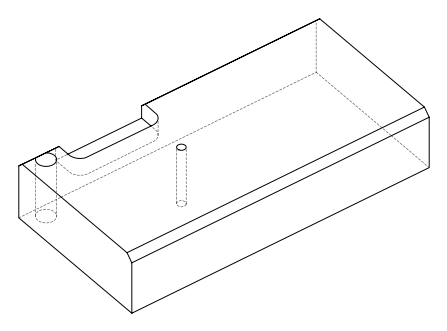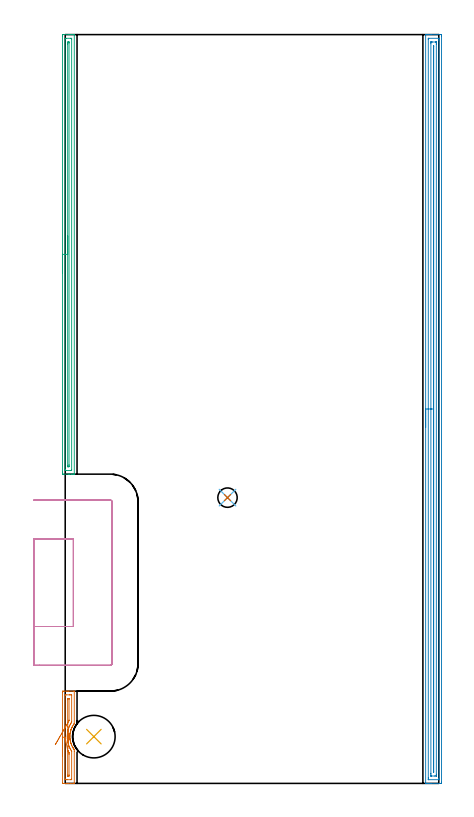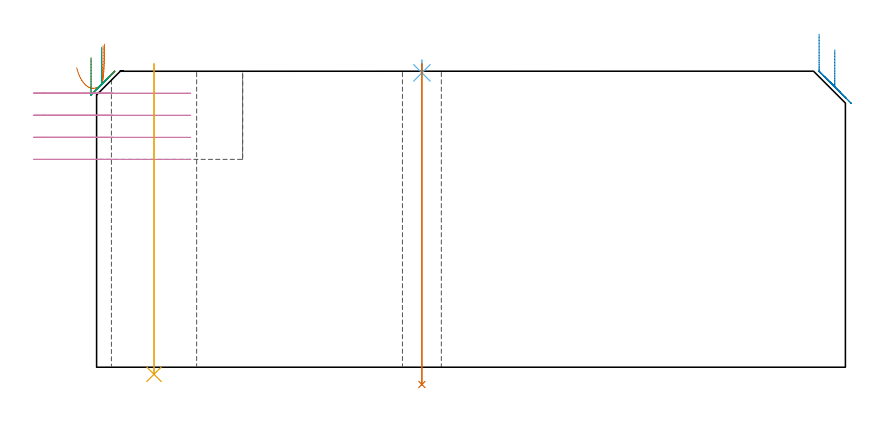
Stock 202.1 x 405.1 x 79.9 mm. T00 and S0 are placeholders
(PLAN: 7 operations, 4 tool changes, 24.4 min)
(1 AREA_MILL | FG_CHAMFER_SURFACE | UGT0205_001 | 1.41 min | 1105 mm3)
(2 AREA_MILL_1 | FG_CHAMFER_SURFACE_1 | UGT0205_001 | 13.12 min | 14978 mm3)
(3 AREA_MILL_2 | FG_CHAMFER_SURFACE_2 | UGT0205_001 | 5.87 min | 4950 mm3)
(4 MILL_SLOT | SLOT_PARTIAL_RECTANGULAR | UGT0201_006 | Follow Part, ap 7, ae 75% | 3.32 min | 107654 mm3)
(5 INDEXABLE_INSERT_DRILL_THROUGH_HOLE_FROM_SOLID | STEP1HOLE | NXT0302_017 | 0.34 min | 33136 mm3)
(6 SPOT_DRILL | STEP1HOLE_1 | NXT0321_9005460120000 | 0.03 min | 8 mm3)
(7 DRILL_THROUGH_HOLE_INTO_CENTER | STEP1HOLE_1 | UGT0301_500 | 0.35 min | 6880 mm3)
(TOOL UGT0205_001 | Chamfer Mill 20 x 3 x 45 deg. | D20 FL50 Z2)
(TOOL UGT0201_006 | End Mill 28 mm | D28 FL25 Z2)
(TOOL NXT0302_017 | Index. Insert Drill 23mm [880-D2300L25-05] | D23 PA176 FL115 Z2)
(TOOL NXT0321_9005460120000 | NC Spot Drill, 142deg, 12mm, Carbide, Uncoated | D12 PA142 FL30 Z2)
(TOOL UGT0301_500 | Carbide Drill 10.5 mm | D10.5 PA118 FL87 Z2)
(OP 1 AREA_MILL)
G17 G21 G94 G90
T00 M6
G54
G17 G0 G90 X-1.5 Y14.95 S1061 M3
G43 Z89.9 H0
Z83.5
G94 G1 Y14.988 Z82.628 F250.
Y15.102 Z81.763
Y15.291 Z80.912
Y15.553 Z80.08
Y15.887 Z79.274
Y16.29 Z78.5
Y16.758 Z77.764
Y17.29 Z77.072
Y17.879 Z76.429
Y18.522 Z75.839
Y19.214 Z75.308
Y19.95 Z74.84
Y20.724 Z74.437
Y21.53 Z74.103
Y22.362 Z73.841
Y23.214 Z73.652
Y24.078 Z73.538
Y24.95 Z73.5
Y49.361
X-1.497 Y49.895 Z73.499
X-1.495 Y49.897 Z73.5
X-0.963 Y49.9 Z74.032
X-0.614 Z74.381
X0.812 Z75.806
X1.51 Z76.508
X1.7 Z76.697
X4.671 Z79.669
X4.881 Y49.894 Z79.874
X4.897 Y49.891 Z79.889
X4.9 Y49.805 Z79.9
Y32.495
X4.898 Y32.336 Z79.886
X4.78 Y32.165 Z79.776
X4.669 Y32.013 Z79.667
X4.659 Y31.998 Z79.656
X4.378 Y31.59 Z79.376
X4.083 Y31.114 Z79.08
X3.855 Y30.704 Z78.853
X3.771 Y30.538 Z78.77
X3.691 Y30.378 Z78.69
X3.641 Y30.276 Z78.639
X3.635 Y30.264 Z78.633
X3.434 Y29.819 Z78.431
X3.383 Y29.694 Z78.381
X3.262 Y29.388 Z78.256
X3.201 Y29.241 Z78.199
X3.179 Y29.181 Z78.179
X3.169 Y29.15 Z78.169
X3.101 Y28.945 Z78.094
X3.097 Y28.934 Z78.091
X2.964 Y28.501 Z77.957
X2.962 Y28.492 Z77.954
X2.915 Y28.326 Z77.912
X2.883 Y28.211 Z77.881
X2.844 Y28.057 Z77.838
X2.841 Y28.048 Z77.836
X2.74 Y27.607 Z77.738
X2.665 Y27.205 Z77.664
X2.657 Y27.163 Z77.656
X2.631 Y26.984 Z77.63
X2.593 Y26.721 Z77.592
X2.549 Y26.278 Z77.543
X2.519 Y25.863 Z77.518
X2.517 Y25.835 Z77.517
X2.507 Y25.394 Z77.504
X2.509 Y25.243
Y25.152 Z77.507
X2.511 Y24.95 Z77.51
X2.534 Y24.507 Z77.533
X2.539 Y24.451 Z77.538
X2.575 Y24.064 Z77.571
X2.588 Y23.954 Z77.586
X2.618 Y23.72 Z77.616
X2.631 Y23.622 Z77.628
X2.705 Y23.179 Z77.703
X2.739 Y23.013 Z77.738
X2.796 Y22.737 Z77.795
X2.907 Y22.293 Z77.906
X3. Y21.969 Z78.
X3.034 Y21.852 Z78.033
X3.114 Y21.603 Z78.113
X3.2 Y21.357 Z78.2
X3.361 Y20.955 Z78.356
X3.419 Y20.818 Z78.418
X3.554 Y20.512 Z78.55
X3.765 Y20.068 Z78.764
X3.917 Y19.78 Z78.915
X4.005 Y19.624 Z79.002
X4.083 Y19.484 Z79.08
X4.261 Y19.196 Z79.257
X4.272 Y19.18 Z79.267
X4.363 Y19.042 Z79.36
X4.475 Y18.874 Z79.473
X4.559 Y18.749 Z79.555
X4.569 Y18.736 Z79.565
X4.659 Y18.61 Z79.654
X4.879 Y18.292 Z79.879
X4.893 Y18.268 Z79.893
X4.9 Y17.405 Z79.9
Y0.095
X4.897 Y0.009 Z79.889
X4.881 Y0.006 Z79.874
X4.67 Y0. Z79.669
X2.967 Z77.966
X1.7 Z76.697
X1.51 Z76.508
X0.812 Z75.806
X-1.206 Y0.001 Z73.789
X-1.495 Y0.003 Z73.5
X-1.497 Y0.005 Z73.499
X-1.5 Y0.539 Z73.5
Y24.95
X-0.086 Z74.914
Y47.596
X-0.075 Y47.89 Z74.925
X0.5 Y47.898 Z75.5
X2.274 Y47.9 Z77.274
X2.588 Y47.899 Z77.588
X3.164 Y47.897 Z78.164
X3.475 Y47.89 Z78.475
X3.485 Y47.586 Z78.485
X3.486 Y47.576 Z78.486
X3.485 Y33.373 Z78.485
X3.475 Y33.162 Z78.475
X3.22 Y32.75 Z78.22
X3.066 Y32.495 Z78.066
X2.891 Y32.192 Z77.891
X2.574 Y31.608 Z77.574
X2.3 Y31.008 Z77.3
X2.176 Y30.72 Z77.176
X2.039 Y30.381 Z77.039
X1.838 Y29.832 Z76.838
X1.7 Y29.407 Z76.7
X1.598 Y29.047 Z76.598
X1.571 Y28.945 Z76.571
X1.425 Y28.331 Z76.425
X1.368 Y28.057 Z76.368
X1.282 Y27.588 Z76.282
X1.221 Y27.169 Z76.221
X1.178 Y26.803 Z76.178
X1.133 Y26.281 Z76.133
X1.113 Y25.98 Z76.113
X1.098 Y25.394 Z76.098
X1.101 Y25.105 Z76.101
X1.121 Y24.506 Z76.121
X1.128 Y24.348 Z76.128
X1.142 Y24.177 Z76.142
X1.2 Y23.618 Z76.2
X1.258 Y23.173 Z76.258
X1.333 Y22.731 Z76.333
X1.468 Y22.075 Z76.468
X1.526 Y21.843 Z76.526
X1.7 Y21.186 Z76.7
X1.77 Y20.955 Z76.77
X1.783 Y20.914 Z76.783
X2.032 Y20.234 Z77.032
X2.097 Y20.068 Z77.097
X2.389 Y19.378 Z77.389
X2.484 Y19.18 Z77.484
X2.588 Y18.971 Z77.588
X2.954 Y18.292 Z77.954
X3.15 Y17.967 Z78.15
X3.475 Y17.445 Z78.475
X3.483 Y17.42 Z78.483
X3.485 Y17.405 Z78.485
Y17.394
Y2.304
X3.475 Y2.01 Z78.475
X2.9 Y2.002 Z77.9
X1.126 Y2. Z76.126
X0.812 Y2.001 Z75.812
X0.235 Y2.003 Z75.235
X-0.075 Y2.01 Z74.925
X-0.085 Y2.314 Z74.915
X-0.086 Y2.324 Z74.914
Y24.95
X1.333 Y17.985 Z76.333
X1.357 Y17.944 Z76.357
X1.481 Y17.714 Z76.481
X1.583 Y17.522 Z76.583
X1.646 Y17.405 Z76.646
X1.7 Y17.307 Z76.7
X1.985 Y16.802 Z76.985
X2.047 Y16.689 Z77.047
X2.064 Y16.653 Z77.064
X2.067 Y16.609 Z77.067
X2.07 Y16.517 Z77.07
X2.071 Y16.146 Z77.071
X2.072 Y15.629 Z77.072
X2.071 Y4.606 Z77.071
X2.067 Y4.089 Z77.067
X2.065 Y4.046 Z77.065
X2.053 Y4.01 Z77.053
X1.879 Y4.003 Z76.879
X1.789 Y4. Z76.789
X1.7 Z76.7
X1.611 Y4.002 Z76.611
X1.432 Y4.008 Z76.432
X1.334 Y4.013 Z76.334
X1.332 Y4.037 Z76.332
X1.33 Y4.089 Z76.33
X1.329 Y4.461 Z76.329
Y17.843
Y17.913
X1.332 Y17.969 Z76.332
X1.333 Y17.985 Z76.333
X1.411 Y18.846 Z76.449
X1.487 Y19.694 Z76.64
X1.562 Y20.522 Z76.904
X1.634 Y21.324 Z77.239
X1.703 Y22.094 Z77.644
X1.769 Y22.826 Z78.114
X1.831 Y23.514 Z78.647
X1.889 Y24.153 Z79.238
X1.941 Y24.739 Z79.882
X1.989 Y25.266 Z80.575
X2.031 Y25.732 Z81.312
X2.067 Y26.131 Z82.087
X2.096 Y26.462 Z82.893
X2.12 Y26.721 Z83.726
X2.137 Y26.907 Z84.578
X2.147 Y27.019 Z85.443
X2.15 Y27.055 Z86.315
X2.146 Y27.015 Z87.186
G0 X1.742 Y23.053 Z86.751
G1 Y23.054 Z85.879
X1.739 Y23.13 Z85.01
X1.732 Y23.283 Z84.151
X1.723 Y23.509 Z83.309
X1.71 Y23.808 Z82.489
X1.694 Y24.178 Z81.699
X1.676 Y24.614 Z80.944
X1.654 Y25.115 Z80.23
X1.631 Y25.676 Z79.562
X1.604 Y26.293 Z78.946
X1.576 Y26.961 Z78.386
X1.545 Y27.676 Z77.886
X1.513 Y28.431 Z77.451
X1.48 Y29.221 Z77.083
X1.445 Y30.041 Z76.786
X1.409 Y30.883 Z76.561
X1.372 Y31.741 Z76.41
X1.335 Y32.61 Z76.335
X1.332 Y32.691 Z76.332
X1.329 Y32.792 Z76.329
Y45.294
X1.333 Y45.811 Z76.333
X1.335 Y45.854 Z76.335
X1.347 Y45.89 Z76.347
X1.521 Y45.897 Z76.521
X1.611 Y45.9 Z76.611
X1.7 Z76.7
X1.789 Y45.898 Z76.789
X1.968 Y45.892 Z76.968
X2.065 Y45.887 Z77.065
X2.068 Y45.863 Z77.068
X2.07 Y45.811 Z77.07
X2.071 Y45.439 Z77.071
Y34.271
X2.07 Y34.085 Z77.07
X2.068 Y33.992 Z77.068
X2.065 Y33.949 Z77.065
X2.051 Y33.92 Z77.051
X1.747 Y33.383 Z76.747
X1.731 Y33.352 Z76.731
X1.404 Y32.731 Z76.404
X1.368 Y32.667 Z76.368
X1.335 Y32.61 Z76.335
X0.937 Y31.92 Z75.98
X0.525 Y31.205 Z75.695
X0.103 Y30.472 Z75.483
X-0.328 Y29.726 Z75.346
X-0.763 Y28.972 Z75.285
X-1.198 Y28.216 Z75.299
X-1.632 Y27.465 Z75.39
X-2.06 Y26.723 Z75.555
X-2.479 Y25.996 Z75.795
X-2.886 Y25.291 Z76.107
X-3.278 Y24.611 Z76.489
X-3.651 Y23.963 Z76.938
X-4.004 Y23.351 Z77.45
X-4.333 Y22.78 Z78.022
X-4.636 Y22.255 Z78.649
X-4.911 Y21.779 Z79.326
X-5.155 Y21.356 Z80.049
X-5.367 Y20.989 Z80.812
G0 Z89.9
M5
M2
(OP 2 AREA_MILL_1)
G17 G21 G94 G90
T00 M6
G54
G17 G0 G90 X195. Y192.55 S1061 M3
G43 Z89.9 H0
G94 G1 Y192.588 Z89.028 F250.
Y192.702 Z88.163
Y192.891 Z87.312
Y193.153 Z86.48
Y193.487 Z85.674
Y193.89 Z84.9
Y194.359 Z84.164
Y194.89 Z83.472
Y195.479 Z82.829
Y196.122 Z82.239
Y196.814 Z81.708
Y197.55 Z81.24
Y198.324 Z80.837
Y199.13 Z80.503
Y199.962 Z80.241
Y200.814 Z80.052
Y201.678 Z79.938
Y202.55 Z79.9
Y404.927
X195.002 Y405.09 Z79.888
X195.139 Y405.098 Z79.753
X195.281 Y405.1 Z79.618
X195.558 Z79.341
X196.237 Z78.657
X197.452 Z77.445
X197.987 Z76.907
X202.97 Z71.927
X203.238 Y405.097 Z71.66
X203.593 Y405.09 Z71.305
X203.598 Y404.847 Z71.301
X203.6 Y404.48 Z71.3
Y404.11
Y0.62
X203.598 Y0.253 Z71.301
X203.593 Y0.01 Z71.305
X203.238 Y0. Z71.66
X197.987 Z76.907
X197.452 Z77.445
X197.112 Z77.784
X196.577 Z78.319
X196.237 Z78.657
X195.281 Z79.619
X195.14 Z79.752
X195.114 Y0.001 Z79.778
X195.003 Y0.01 Z79.888
X195. Y0.173 Z79.9
Y202.55
X196.414 Z78.486
X196.415 Y402.512 Z78.485
X196.416 Y402.693 Z78.484
X196.42 Y403.049 Z78.48
X196.421 Y403.085 Z78.479
X196.475 Y403.09 Z78.425
X196.581 Y403.096 Z78.319
X196.714 Y403.099 Z78.186
X201.965 Z72.935
X202.129 Y403.093 Z72.771
X202.16 Y403.09 Z72.74
X202.179 Y403.081 Z72.721
X202.181 Y403.045 Z72.719
X202.184 Y402.875 Z72.716
X202.185 Y402.693 Z72.715
X202.186 Y401.98 Z72.714
X202.185 Y2.588 Z72.715
X202.184 Y2.407 Z72.716
X202.18 Y2.052 Z72.72
X202.179 Y2.016 Z72.721
X202.125 Y2.01 Z72.775
X202.019 Y2.004 Z72.881
X201.886 Y2.001 Z73.014
X196.635 Z78.265
X196.471 Y2.007 Z78.429
X196.44 Y2.01 Z78.46
X196.421 Y2.019 Z78.479
X196.419 Y2.055 Z78.481
X196.416 Y2.225 Z78.484
X196.415 Y2.407 Z78.485
X196.414 Y3.12 Z78.486
Y202.55
X197.828 Z77.072
X197.829 Y400.175 Z77.071
X197.831 Y400.906 Z77.069
X197.833 Y401.064 Z77.067
X197.835 Y401.084 Z77.065
X197.847 Y401.09 Z77.053
X197.893 Y401.094 Z77.007
X197.987 Y401.097 Z76.913
X198.673 Y401.1 Z76.227
X200.423 Z74.477
X200.613 Y401.099 Z74.287
X200.676 Y401.098 Z74.224
X200.726 Y401.094 Z74.174
X200.756 Y401.091 Z74.144
X200.765 Y401.066 Z74.135
X200.768 Y400.906 Z74.132
X200.77 Y400.745 Z74.13
X200.771 Y400.012 Z74.129
X200.772 Y399.85 Z74.128
X200.771 Y4.925 Z74.129
X200.769 Y4.194 Z74.131
X200.767 Y4.036 Z74.133
X200.765 Y4.016 Z74.135
X200.753 Y4.01 Z74.147
X200.707 Y4.006 Z74.193
X200.613 Y4.003 Z74.287
X199.927 Y4. Z74.973
X198.177 Z76.723
X197.987 Y4.001 Z76.913
X197.924 Y4.002 Z76.976
X197.874 Y4.006 Z77.026
X197.844 Y4.009 Z77.056
X197.835 Y4.034 Z77.065
X197.832 Y4.194 Z77.068
X197.83 Y4.355 Z77.07
X197.829 Y5.088 Z77.071
X197.828 Y5.25 Z77.072
Y202.55
X199.243 Z75.657
Y398.789
X199.246 Y398.906 Z75.654
X199.254 Y399.09 Z75.646
X199.3 Y399.092 Z75.6
X199.346 Y399.09 Z75.554
X199.353 Y398.906 Z75.547
X199.357 Y398.789 Z75.543
Y398.731
Y6.311
X199.353 Y6.194 Z75.547
X199.346 Y6.01 Z75.554
X199.3 Y6.008 Z75.6
X199.254 Y6.01 Z75.646
X199.246 Y6.194 Z75.654
X199.243 Y6.311 Z75.657
Y6.369
Y202.55
Y203.422 Z75.695
Y204.287 Z75.809
Y205.138 Z75.998
Y205.97 Z76.26
Y206.776 Z76.594
Y207.55 Z76.997
Y208.286 Z77.466
Y208.978 Z77.997
Y209.621 Z78.586
Y210.21 Z79.229
Y210.742 Z79.922
Y211.21 Z80.657
Y211.613 Z81.431
Y211.947 Z82.237
Y212.209 Z83.069
Y212.398 Z83.921
Y212.512 Z84.786
Y212.55 Z85.657
G0 Z89.9
M5
M2
(OP 3 AREA_MILL_2)
G17 G21 G94 G90
T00 M6
G54
G17 G0 G90 X-1.5 Y276.2 S1061 M3
G43 Z89.9 H0
Z83.5
G94 G1 Y276.238 Z82.628 F250.
Y276.352 Z81.764
Y276.541 Z80.912
Y276.803 Z80.08
Y277.137 Z79.274
Y277.54 Z78.5
Y278.009 Z77.764
Y278.54 Z77.072
Y279.129 Z76.429
Y279.772 Z75.84
Y280.464 Z75.308
Y281.2 Z74.84
Y281.974 Z74.437
Y282.78 Z74.103
Y283.612 Z73.841
Y284.464 Z73.652
Y285.328 Z73.538
Y286.2 Z73.5
Y404.138
X-1.499 Y404.49 Z73.501
X-1.494 Y405.025 Z73.503
X-1.491 Y405.092 Z73.505
X-0.963 Y405.1 Z74.034
X1.7 Z76.694
X2.263 Z77.26
X2.588 Z77.584
X3.15 Z78.147
X3.475 Z78.47
X4.125 Z79.124
X4.507 Z79.506
X4.867 Y405.093 Z79.859
X4.897 Y405.09 Z79.888
X4.9 Y404.937 Z79.9
Y167.463
X4.897 Y167.31 Z79.888
X4.867 Y167.307 Z79.859
X4.507 Y167.3 Z79.506
X4.125 Z79.124
X3.475 Z78.47
X2.263 Z77.26
X1.7 Z76.694
X-0.963 Y167.301 Z74.034
X-1.206 Y167.303 Z73.791
X-1.491 Y167.308 Z73.505
X-1.494 Y167.375 Z73.503
X-1.499 Y167.91 Z73.501
X-1.5 Y168.45 Z73.5
Y286.2
X-0.086 Z74.914
Y402.715
X-0.075 Y403.09 Z74.925
X0.421 Y403.099 Z75.421
X3.084 Z78.084
X3.475 Y403.09 Z78.475
X3.485 Y402.705 Z78.485
X3.486 Y402.694 Z78.486
Y169.685
X3.475 Y169.31 Z78.475
X2.979 Y169.301 Z77.979
X0.316 Z75.316
X-0.075 Y169.31 Z74.925
X-0.086 Y169.695 Z74.914
Y169.706
Y286.2
X1.328 Z76.328
X1.329 Y400.027 Z76.329
X1.33 Y400.398 Z76.33
X1.335 Y400.919 Z76.335
X1.347 Y401.09 Z76.347
X1.523 Y401.098 Z76.523
X1.7 Z76.7
X1.88 Y401.095 Z76.88
X1.999 Y401.09 Z76.999
X2.065 Y401.08 Z77.065
X2.067 Y401.043 Z77.067
X2.069 Y400.919 Z77.069
X2.071 Y400.546 Z77.071
Y172.374
X2.07 Y172.002 Z77.07
X2.064 Y171.481 Z77.064
X2.053 Y171.31 Z77.053
X1.877 Y171.302 Z76.877
X1.7 Z76.7
X1.52 Y171.305 Z76.52
X1.401 Y171.31 Z76.401
X1.335 Y171.32 Z76.335
X1.333 Y171.357 Z76.333
X1.33 Y171.481 Z76.33
X1.329 Y171.854 Z76.329
X1.328 Y286.2 Z76.328
Y287.072 Z76.366
Y287.937 Z76.48
Y288.788 Z76.669
Y289.62 Z76.931
Y290.426 Z77.265
Y291.2 Z77.668
Y291.936 Z78.137
Y292.628 Z78.668
Y293.271 Z79.257
Y293.86 Z79.901
Y294.392 Z80.593
Y294.86 Z81.328
Y295.263 Z82.102
Y295.597 Z82.908
Y295.859 Z83.74
Y296.048 Z84.592
Y296.162 Z85.457
Y296.2 Z86.328
G0 Z89.9
M5
M2
(OP 4 MILL_SLOT)
G17 G21 G94 G90
T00 M6
G54
G17 G0 G90 X-17. Y84.9 S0 M3
G43 Z89.9 H0
Z73.95
G94 G1 X-14. F250.
X4.4 F500.
Y132.3
X-14.
X-17. F250.
Y63.9
X-14.
X24.4 F500.
G3 X25.4 Y64.9 R1.
G1 Y152.3
G3 X24.4 Y153.3 R1.
G1 X-14.
X-17. F250.
G0 Y84.9 Z68.
G1 X-14.
X4.4 F500.
Y132.3
X-14.
X-17. F250.
Y63.9
X-14.
X24.4 F500.
G3 X25.4 Y64.9 R1.
G1 Y152.3
G3 X24.4 Y153.3 R1.
G1 X-14.
X-17. F250.
G0 Y84.9 Z62.05
G1 X-14.
X4.4 F500.
Y132.3
X-14.
X-17. F250.
Y63.9
X-14.
X24.4 F500.
G3 X25.4 Y64.9 R1.
G1 Y152.3
G3 X24.4 Y153.3 R1.
G1 X-14.
X-17. F250.
G0 Y84.9 Z56.1
G1 X-14.
X4.4 F500.
Y132.3
X-14.
X-17. F250.
Y63.9
X-14.
X24.4 F500.
G3 X25.4 Y64.9 R1.
G1 Y152.3
G3 X24.4 Y153.3 R1.
G1 X-14.
X-17. F250.
G0 Z89.9
M5
M2
(OP 5 INDEXABLE_INSERT_DRILL_THROUGH_HOLE_FROM_SOLID)
G17 G21 G94 G90
T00 M6
G54
G17 G0 G90 X15.5 Y25.3 S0 M3
G43 Z89.9 H1
G94 G81 G98 Z-1.902 F250. R81.9
G80
M5
M2
(OP 6 SPOT_DRILL)
G17 G21 G94 G90
T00 M6
G54
G17 G0 G90 X87.8 Y154.6 S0 M3
G43 Z89.9 H0
G94 G81 G98 Z79.448 F250. R82.9
G80
M5
M2
(OP 7 DRILL_THROUGH_HOLE_INTO_CENTER)
G17 G21 G94 G90
T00 M6
G54
G17 G0 G90 X87.8 Y154.6 S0 M3
G43 Z89.9 H0
G94 G73 G98 Z-4.655 F250. Q9.395 R81.9
G80
M5
M2
